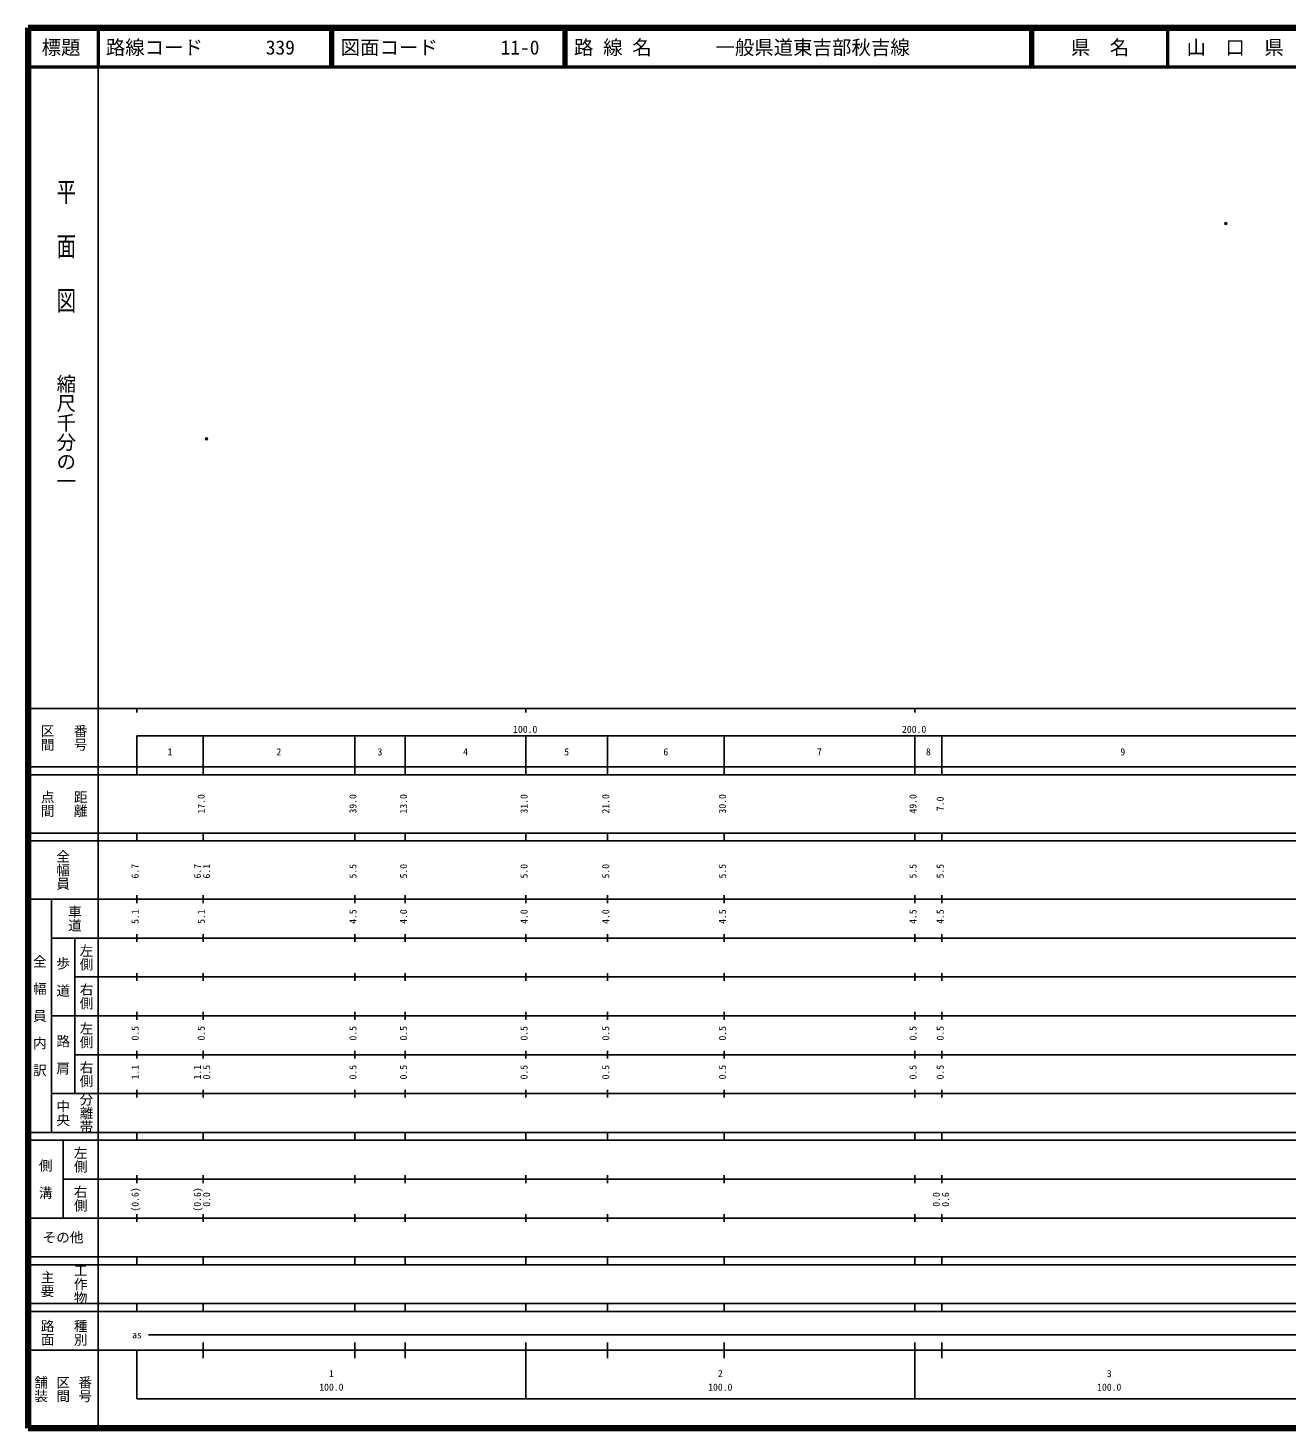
# Model space of a CAD drawing. Units: millimetres on the paper. Extents: x 40 to 680, y 20 to 380.
# Drawn here: x 40 to 363.7, y 20 to 380 of the extents above; entities that cross this region are included whole.
import ezdxf
from ezdxf.enums import TextEntityAlignment as Align

# ---------------------------------------------------------------- set-up
doc = ezdxf.new("R2010")
doc.units = ezdxf.units.MM
doc.header["$PDMODE"] = 32
doc.header["$PDSIZE"] = 0.5
doc.layers.add('M-OTRS', color=6, linetype='Continuous')
doc.layers.add('M-TTL-TXT', color=7, linetype='Continuous')
for name, color, linetype, lineweight in [('M-TTL', 2, 'Continuous', 140), ('M-TTL-BAND', 7, 'Continuous', 25), ('M-TTL-LINE', 7, 'Continuous', 50)]:
    doc.layers.add(name, color=color, linetype=linetype, lineweight=lineweight)
doc.styles.add('@ＭＳ ゴシック', font='')
doc.styles.add('ＭＳ ゴシック', font='')
doc.styles.get('@ＭＳ ゴシック').set_extended_font_data('@MS Gothic')
doc.styles.get('ＭＳ ゴシック').set_extended_font_data('MS Gothic')

msp = doc.modelspace()

# ---------------------------------------------------------------- linework, layer by layer
at = {"layer": 'M-OTRS'}
for p in [(347.974, 329.725), (85.907, 274.322)]:
    msp.add_point(p, dxfattribs=at)
at = {"layer": 'M-TTL'}
for p, q in [((40, 380), (40, 20)), ((680, 380), (40, 380)), ((40, 20), (680, 20))]:
    msp.add_line(p, q, dxfattribs=at)
at = {"layer": 'M-TTL-BAND'}
for p, q in [((58, 370), (58, 20)), ((40, 205), (579, 205)), ((68, 205), (68, 204)), ((168, 205), (168, 204)), ((268, 205), (268, 204)), ((68, 198), (579, 198)), ((68, 198), (68, 188)), ((85, 188), (85, 198)), ((124, 188), (124, 198)), ((137, 188), (137, 198)), ((168, 188), (168, 198)), ((189, 188), (189, 198)), ((219, 188), (219, 198)), ((268, 188), (268, 198)), ((275, 188), (275, 198)), ((40, 190), (579, 190)), ((40, 188), (579, 188)), ((40, 173), (579, 173)), ((68, 171), (68, 173)), ((85, 171), (85, 173)), ((124, 171), (124, 173)), ((137, 171), (137, 173)), ((168, 171), (168, 173)), ((189, 171), (189, 173)), ((219, 171), (219, 173)), ((268, 171), (268, 173)), ((275, 171), (275, 173)), ((40, 171), (579, 171)), ((40, 156), (579, 156)), ((46, 96), (46, 156)), ((68, 155), (68, 157)), ((85, 155), (85, 157)), ((124, 155), (124, 157)), ((137, 155), (137, 157)), ((168, 155), (168, 157)), ((189, 155), (189, 157)), ((219, 155), (219, 157)), ((268, 155), (268, 157)), ((275, 155), (275, 157)), ((46, 146), (579, 146)), ((52, 146), (52, 106)), ((68, 145), (68, 147)), ((85, 145), (85, 147)), ((124, 145), (124, 147)), ((137, 145), (137, 147)), ((168, 145), (168, 147)), ((189, 145), (189, 147)), ((219, 145), (219, 147)), ((268, 145), (268, 147)), ((275, 145), (275, 147)), ((68, 135), (68, 137)), ((85, 135), (85, 137)), ((124, 135), (124, 137)), ((137, 135), (137, 137)), ((168, 135), (168, 137)), ((189, 135), (189, 137)), ((219, 135), (219, 137)), ((268, 135), (268, 137)), ((275, 135), (275, 137)), ((52, 136), (579, 136)), ((46, 126), (579, 126)), ((68, 125), (68, 127)), ((85, 125), (85, 127)), ((124, 125), (124, 127)), ((137, 125), (137, 127)), ((168, 125), (168, 127)), ((189, 125), (189, 127)), ((219, 125), (219, 127)), ((268, 125), (268, 127)), ((275, 125), (275, 127)), ((52, 116), (579, 116)), ((68, 115), (68, 117)), ((85, 115), (85, 117)), ((124, 115), (124, 117)), ((137, 115), (137, 117)), ((168, 115), (168, 117)), ((189, 115), (189, 117)), ((219, 115), (219, 117)), ((268, 115), (268, 117)), ((275, 115), (275, 117)), ((46, 106), (579, 106)), ((68, 105), (68, 107)), ((85, 105), (85, 107)), ((124, 105), (124, 107)), ((137, 105), (137, 107)), ((168, 105), (168, 107)), ((189, 105), (189, 107)), ((219, 105), (219, 107)), ((268, 105), (268, 107)), ((275, 105), (275, 107)), ((40, 96), (579, 96)), ((40, 94), (579, 94)), ((49, 94), (49, 74)), ((68, 94), (68, 96)), ((85, 94), (85, 96)), ((124, 94), (124, 96)), ((137, 94), (137, 96)), ((168, 94), (168, 96)), ((189, 94), (189, 96)), ((219, 94), (219, 96)), ((268, 94), (268, 96)), ((275, 94), (275, 96)), ((49, 84), (579, 84)), ((68, 83), (68, 85)), ((85, 83), (85, 85)), ((124, 83), (124, 85)), ((137, 83), (137, 85)), ((168, 83), (168, 85)), ((189, 83), (189, 85)), ((219, 83), (219, 85)), ((268, 83), (268, 85)), ((275, 83), (275, 85)), ((40, 74), (579, 74)), ((68, 73), (68, 75)), ((85, 73), (85, 75)), ((124, 73), (124, 75)), ((137, 73), (137, 75)), ((168, 73), (168, 75)), ((189, 73), (189, 75)), ((219, 73), (219, 75)), ((268, 73), (268, 75)), ((275, 73), (275, 75)), ((40, 64), (579, 64)), ((40, 62), (579, 62)), ((68, 62), (68, 64)), ((85, 62), (85, 64)), ((124, 62), (124, 64)), ((137, 62), (137, 64)), ((168, 62), (168, 64)), ((189, 62), (189, 64)), ((219, 62), (219, 64)), ((268, 62), (268, 64)), ((275, 62), (275, 64)), ((40, 52), (579, 52)), ((68, 50), (68, 52)), ((85, 50), (85, 52)), ((124, 50), (124, 52)), ((137, 50), (137, 52)), ((168, 50), (168, 52)), ((189, 50), (189, 52)), ((219, 50), (219, 52)), ((268, 50), (268, 52)), ((275, 50), (275, 52)), ((40, 50), (579, 50)), ((71, 44), (565, 44)), ((40, 40), (579, 40)), ((68, 40), (68, 27.5)), ((85, 38), (85, 42)), ((124, 38), (124, 42)), ((137, 38), (137, 42)), ((168, 27.5), (168, 42)), ((189, 38), (189, 42)), ((219, 38), (219, 42)), ((268, 27.5), (268, 42)), ((275, 38), (275, 42)), ((68, 27.5), (579, 27.5))]:
    msp.add_line(p, q, dxfattribs=at)
at = {"layer": 'M-TTL-LINE'}
for p, q in [((58, 380), (58, 370)), ((117.75, 380), (117.75, 370)), ((118.25, 380), (118.25, 370)), ((177.75, 380), (177.75, 370)), ((178.25, 380), (178.25, 370)), ((297.75, 380), (297.75, 370)), ((298.25, 380), (298.25, 370)), ((333, 380), (333, 370)), ((40, 370), (680, 370))]:
    msp.add_line(p, q, dxfattribs=at)

# ---------------------------------------------------------------- texts
at = {"layer": 'M-TTL-BAND', "style": '@ＭＳ ゴシック', "width": 1.4}
msp.add_text('平  面  図', height=3.666, rotation=270, dxfattribs=at).set_placement((49.777, 306.475), align=Align.MIDDLE_RIGHT)
at = {"layer": 'M-TTL-BAND', "style": '@ＭＳ ゴシック'}
msp.add_text('縮尺千分の一', height=3.666, rotation=270, dxfattribs=at).set_placement((49.777, 261.03), align=Align.MIDDLE_RIGHT)
for s, p in [('区間', (45, 197.5)), ('番号', (53.5, 197.5)), ('点間', (45, 180.5)), ('距離', (53.5, 180.5)), ('全幅員', (49, 163.5)), ('車道', (52, 151)), ('左側', (55, 141)), ('全\u3000幅\u3000員\u3000内\u3000訳', (43, 126)), ('歩\u3000道', (49, 136)), ('右側', (55, 131)), ('左側', (55, 121)), ('路\u3000肩', (49, 116)), ('右側', (55, 111)), ('分離帯', (55, 101)), ('中央', (49, 101)), ('左側', (53.5, 89)), ('側\u3000溝', (44.5, 84)), ('右側', (53.5, 79)), ('工作物', (53.5, 57)), ('主要', (45, 57)), ('路面', (45, 44.5)), ('種別', (53.5, 44.5)), ('舗装', (43.333, 30)), ('区間', (49, 30)), ('番号', (54.667, 30))]:
    msp.add_text(s, height=2.566, rotation=270, dxfattribs=at).set_placement(p, align=Align.MIDDLE_CENTER)
at = {"layer": 'M-TTL-BAND', "style": 'ＭＳ ゴシック'}
for s, p in [('100.0', (167.844, 198.195)), ('200.0', (267.844, 198.195)), ('1', (76.5, 192.405)), ('2', (104.5, 192.405)), ('3', (130.5, 192.405)), ('4', (152.5, 192.405)), ('5', (178.5, 192.405)), ('6', (204, 192.405)), ('7', (243.5, 192.405)), ('8', (271.5, 192.405)), ('9', (321.5, 192.405)), ('as', (68, 42.5)), ('1', (118, 32.523)), ('2', (218, 32.523)), ('3', (318, 32.523)), ('100.0', (118, 29.033)), ('100.0', (218, 29.033)), ('100.0', (318, 29.033))]:
    msp.add_text(s, height=1.833, dxfattribs=at).set_placement(p, align=Align.BOTTOM_CENTER)
for s, p in [('17.0', (86, 180.5)), ('39.0', (125, 180.5)), ('13.0', (138, 180.5)), ('31.0', (169, 180.5)), ('21.0', (190, 180.5)), ('30.0', (220, 180.5)), ('49.0', (269, 180.5)), ('7.0', (276, 180.5)), ('6.7', (69, 163.174)), ('6.7', (85, 163.174)), ('6.1', (87.37, 163.174)), ('5.5', (125, 163.174)), ('5.0', (138, 163.174)), ('5.0', (169, 163.174)), ('5.0', (190, 163.174)), ('5.5', (220, 163.174)), ('5.5', (269, 163.174)), ('5.5', (276, 163.174)), ('5.1', (69, 151.5)), ('5.1', (86, 151.5)), ('4.5', (125, 151.5)), ('4.0', (138, 151.5)), ('4.0', (169, 151.5)), ('4.0', (190, 151.5)), ('4.5', (220, 151.5)), ('4.5', (269, 151.5)), ('4.5', (276, 151.5)), ('0.5', (69, 121.5)), ('0.5', (86, 121.5)), ('0.5', (125, 121.5)), ('0.5', (138, 121.5)), ('0.5', (169, 121.5)), ('0.5', (190, 121.5)), ('0.5', (220, 121.5)), ('0.5', (269, 121.5)), ('0.5', (276, 121.5)), ('1.1', (69, 111.5)), ('1.1', (85, 111.5)), ('0.5', (87.37, 111.5)), ('0.5', (125, 111.5)), ('0.5', (138, 111.5)), ('0.5', (169, 111.5)), ('0.5', (190, 111.5)), ('0.5', (220, 111.5)), ('0.5', (269, 111.5)), ('0.5', (276, 111.5)), ('(0.6)', (69, 78.764)), ('(0.6)', (85, 78.764)), ('0.0', (87.37, 78.764)), ('0.0', (275, 78.764)), ('0.6', (277.37, 78.764))]:
    msp.add_text(s, height=1.833, rotation=90, dxfattribs=at).set_placement(p, align=Align.BOTTOM_CENTER)
msp.add_text('その他', height=2.566, dxfattribs=at).set_placement((49, 69), align=Align.MIDDLE_CENTER)
at = {"layer": 'M-TTL-TXT', "style": 'ＭＳ ゴシック'}
for s, p in [('標題', (48.5, 375)), ('県\u3000名', (315.625, 375)), ('山\u3000口\u3000県', (350.375, 375))]:
    msp.add_text(s, height=3.666, dxfattribs=at).set_placement(p, align=Align.MIDDLE_CENTER)
for s, p in [('路線コード', (60, 375)), ('339', (101.142, 375)), ('図面コード', (120.38, 375)), ('11-0', (161.521, 375)), ('路 線 名', (180.38, 375)), ('一般県道東吉部秋吉線', (216.734, 375))]:
    msp.add_text(s, height=3.666, dxfattribs=at).set_placement(p, align=Align.MIDDLE_LEFT)

doc.saveas('drawing.dxf')
